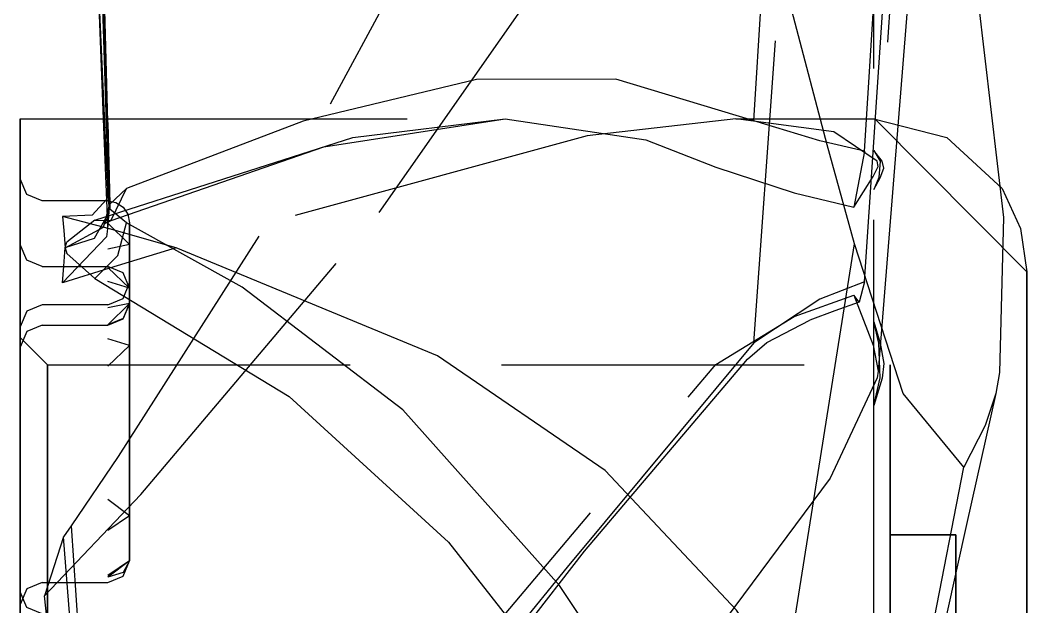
# Model space of a CAD drawing. Header units: metres. Extents: x -6 to 410, y 10 to 287.
# Drawn here: x 30 to 39.98, y 224.87 to 230.68 of the extents above; entities that cross this region are included whole.
import ezdxf

# ---------------------------------------------------------------- set-up
doc = ezdxf.new("R2010")
doc.units = ezdxf.units.M
doc.linetypes.add('CENTER2', pattern=[12.5, 8, -1.5, 1.5, -1.5])
doc.linetypes.add('DASHED', pattern=[4.5, 3, -1.5])
doc.layers.add('HIDDEN', color=9, linetype='DASHED')
doc.layers.add('VISIBLE', color=3, linetype='Continuous')

msp = doc.modelspace()

# ---------------------------------------------------------------- linework, layer by layer
at = {"layer": 'CENTER2', "color": 3, "linetype": 'CENTER2'}
msp.add_line((38.45869200481381, 170.70033882638876), (38.45869200481381, 240.1219774749352), dxfattribs=at)
at = {"layer": 'HIDDEN'}
for p, q in [((30.880883983881084, 228.82184108758344), (30.47683137235899, 243.20144616222217)), ((30.548552929652384, 243.1635988982258), (30.888717871689625, 228.85764084780737)), ((38.367331690625036, 228.085605933657), (39.35072952136263, 242.66016061016228)), ((37.27221747754912, 227.48159561794262), (38.26904064900126, 241.3617183155539)), ((37.272270093326135, 229.68096566102926), (37.662569991392964, 236.01265497022757)), ((38.36733169062287, 229.38059398936718), (38.64967250313873, 233.89881966446546)), ((30.867559886362706, 228.65256523533122), (30.826351604917395, 229.70278716432625)), ((30.836807035925982, 229.70278717308454), (34.80809002491951, 229.70279049975233)), ((37.09257430884072, 229.70274746079872), (38.458692004643936, 229.70278647210515)), ((30.86755815435876, 228.88945070242653), (30.21688953860547, 228.88945070242653)), ((31.084447692943193, 227.87271175783744), (31.084447692943193, 228.45622669570452)), ((31.084447692943193, 228.4562266957047), (31.084447692943193, 227.87271175783746)), ((30.000000000021043, 228.3660389544396), (30.000000000021043, 227.7825240162526)), ((30.000000000021043, 227.78252401658733), (30.000000000021043, 228.36603895452666)), ((30.216889538605468, 228.23935491377458), (30.867558154358758, 228.23935491377458)), ((30.216889538605468, 228.23935491377458), (30.867558154358758, 228.23935491377458)), ((30.000000000021043, 227.58915675753295), (30.000000000021043, 228.15651048199172)), ((30.000000000021043, 228.15651048167112), (30.000000000021043, 227.58915675747372)), ((31.084447692943193, 227.45511165107342), (31.084447692943193, 228.0224653751903)), ((31.084447692943193, 228.02246537519017), (31.084447692943193, 227.45511165107345)), ((30.86755815435876, 227.85922539415049), (30.21688953860547, 227.85922539415049)), ((30.216889538605468, 227.65582221925303), (30.867558154358758, 227.65582221925303)), ((30.216889538605468, 227.65582221925303), (30.867558154358758, 227.65582221925303)), ((30.000000000021043, 227.53389108627385), (30.271111923251773, 227.26277916304352)), ((30.271111923251578, 227.26277916304332), (38.621359158752135, 227.26277916304332)), ((31.084447692943193, 225.76613778734819), (31.084447692943193, 225.32281399210638)), ((31.084447692943193, 225.32281399210595), (31.084447692943193, 225.76613778734776)), ((30.50725397641891, 225.6699206609091), (30.88871787320651, 219.82712389975524)), ((38.621359158752135, 225.5803789325092), (38.621359158752135, 223.302511426645)), ((38.621359158752135, 223.302511426645), (38.621359158752135, 225.5803789325092)), ((38.621359158752135, 225.5803789325092), (39.272027774505425, 225.5803789325098)), ((39.272027774505425, 225.5803789325092), (38.621359158752135, 225.58037893250884)), ((39.272027774505425, 223.302511426645), (39.272027774505425, 225.5803789325092)), ((39.272027774505425, 225.5803789325092), (39.272027774505425, 223.302511426645)), ((30.88088398549149, 219.75438313094253), (30.430270979887876, 225.56076462147453)), ((30.000000000021043, 225.47588293078005), (30.000000000021043, 225.0325591350623)), ((30.000000000021043, 225.0325591355886), (30.000000000021043, 225.47588293062108)), ((30.216889538605468, 225.1059244535215), (30.867558154358758, 225.1059244535215)), ((30.216889538605468, 225.1059244535215), (30.867558154358758, 225.1059244535215)), ((30.000000000021043, 224.50426995932466), (30.000000000021043, 224.90344049799555)), ((30.000000000021043, 224.90344049754677), (30.000000000021043, 224.50426995956315)), ((30.867559536237923, 219.3782755766561), (30.24077203268493, 224.97406077592402))]:
    msp.add_line(p, q, dxfattribs=at)
for points in [[(38.26904064900124, 241.3617183155468), (38.07440091485585, 240.90799779203638), (36.82220317805141, 237.58228620325397), (34.49981447180169, 232.48802103651678), (32.36619721428802, 228.53890404200735), (30.972684333616407, 226.3561181187443)], [(31.19513246801222, 225.97898177454354), (33.55833107786231, 228.77283472637043), (35.30816264356302, 231.2723202553915), (37.78167568867188, 235.46260412864697), (38.985102877561374, 238.1016436340431), (39.720701430263254, 240.90373426848203)], [(38.81191269742435, 233.45365521168844), (38.50464702983182, 229.22932251160205)], [(38.88414963160343, 231.96606226739772), (38.69995975481236, 229.67408977766559), (38.503368584718004, 227.2014028816)], [(37.272270093326135, 229.68096566102926), (35.90396971752805, 230.09632131590593), (34.52183956439004, 230.09220855012524), (32.80579089008198, 229.6800935894344), (31.05278244077119, 229.0116885159553)], [(30.000000000021043, 203.89293138057099), (30.000000000021043, 204.21648485728582), (30.000000000021043, 205.1709209650662), (30.000000000021043, 206.70838029208988), (30.000000000021043, 208.7517682078289), (30.000000000021043, 211.19862070974315), (30.000000000021043, 213.92624239622046), (30.000000000021043, 216.79785892634456), (30.000000000021043, 219.66947545646866), (30.000000000021043, 222.397097142946), (30.000000000021043, 224.84394964486026), (30.000000000021043, 226.88733756059924), (30.000000000021043, 228.42479688762293), (30.000000000021043, 229.3792329954033), (30.000000000021043, 229.70278647211816)], [(30.739455551998752, 228.69798015736194), (33.29685242342463, 229.51564481413777), (34.806256962612935, 229.70279050491112)], [(30.902328319117814, 228.69620358529733), (33.01098299128064, 229.4246785010635), (34.80625698557889, 229.70279856675907)], [(37.09257430884072, 229.70274746079872), (35.618562882455954, 229.53390209039296), (31.546343936890292, 228.42478939643854)], [(34.806256962612935, 229.70279050491112), (34.8080900249195, 229.70279049975147)], [(34.8080900249195, 229.70279049975147), (36.20154806968053, 229.49378267615853), (36.89321975120746, 229.22433526619005)], [(38.49340591076425, 229.28337582373473), (38.06265378726017, 229.57240824247293), (37.09257430884072, 229.70274746079872)], [(37.925263559453526, 229.48291526620423), (37.272270093326135, 229.68096566102926)], [(38.45869200481381, 229.70278647211816), (39.18318487842955, 229.5187720545037), (39.73205558962454, 229.01133518926596)], [(38.45869200481319, 229.70278647209636), (38.47061573548053, 229.70273964856443), (39.97691877393079, 228.18461408602184)], [(38.36733169062287, 229.38059398936718), (37.925263559453526, 229.48291526620423)], [(38.36733169062287, 229.38059398936718), (38.26144198279779, 228.82528016576453)], [(38.458692004555175, 229.38802116205193), (38.522627704764425, 229.2824658001649)], [(38.54206599159849, 229.2810545511938), (38.458692004555175, 229.38802116205193)], [(38.504722200922586, 229.22938468321587), (38.49340591076425, 229.28337582373473)], [(38.522627704764425, 229.2824658001649), (38.50932239745712, 229.11938554086504)], [(38.56077545711253, 229.21277551105715), (38.54206599159849, 229.2810545511938)], [(36.89321975120746, 229.22433526619005), (37.67141567493283, 228.96754524487767)], [(38.45265884578978, 229.1301094972011), (38.504722200922586, 229.22938468321587)], [(38.524602128411445, 229.1170045547301), (38.56077545711253, 229.21277551105715)], [(30.000000000021043, 228.88210314389548), (30.000000000021043, 228.91291176637276), (30.000000000021043, 228.94146137664796), (30.000000000021043, 228.96774665126776), (30.000000000021043, 228.99176268899427), (30.000000000021043, 229.01350501171893), (30.000000000021043, 229.0329695652974), (30.000000000021043, 229.05015272030568), (30.000000000021043, 229.0650512727167), (30.000000000021043, 229.0776624444979), (30.000000000021043, 229.08798388412907), (30.000000000021043, 229.096013667041), (30.000000000021043, 229.10175029597426), (30.000000000021043, 229.10519270125826), (30.000000000021043, 229.10634024101097)], [(30.000000000021043, 229.10634024101097), (30.000000000021043, 229.10519270125835), (30.000000000021043, 229.10175029597443), (30.000000000021043, 229.09601366704126), (30.000000000021043, 229.08798388412941), (30.000000000021043, 229.0776624444983), (30.000000000021043, 229.0650512727172), (30.000000000021043, 229.05015272030624), (30.000000000021043, 229.03296956529806), (30.000000000021043, 229.01350501171967), (30.000000000021043, 228.9917626889951), (30.000000000021043, 228.96774665126867), (30.000000000021043, 228.94146137664893), (30.000000000021043, 228.91291176637384), (30.000000000021043, 228.88210314389664)], [(30.216889538605518, 228.88945070242653), (30.064734711367194, 228.95177640146414), (30.000000000021043, 229.10634024101205)], [(38.26144198279779, 228.82528016576453), (38.45265884578978, 229.1301094972011)], [(38.50932239745712, 229.11938554086504), (38.45869200442992, 229.00045546396893)], [(38.45869200442992, 229.00045546396893), (38.524602128411445, 229.1170045547301)], [(38.524602128411445, 229.1170045547301), (38.50932239745712, 229.11938554086504)], [(31.05278244077119, 229.0116885159553), (30.888717871689202, 228.85764084780857)], [(30.902711386716405, 228.69635961521837), (31.05278244077119, 229.0116885159553)], [(30.000000000021043, 228.8821031439004), (30.000000000021043, 228.87002745661738), (30.000000000021043, 228.8526263883), (30.000000000021043, 228.83012388082548), (30.000000000021043, 228.80280952869884), (30.000000000021043, 228.77103485213593), (30.000000000021043, 228.73520877319754), (30.000000000021043, 228.6957923531947), (30.000000000021043, 228.65329285909104), (30.000000000021043, 228.6082572352647), (30.000000000021043, 228.5612650646446), (30.000000000021043, 228.51292110980688), (30.000000000021043, 228.46384753002374), (30.000000000021043, 228.41467587442636), (30.000000000021043, 228.36603895432611)], [(30.000000000021043, 228.36603895432904), (30.000000000021043, 228.41467587442907), (30.000000000021043, 228.4638475300262), (30.000000000021043, 228.51292110980907), (30.000000000021043, 228.56126506464645), (30.000000000021043, 228.60825723526622), (30.000000000021043, 228.65329285909226), (30.000000000021043, 228.69579235319563), (30.000000000021043, 228.73520877319817), (30.000000000021043, 228.77103485213632), (30.000000000021043, 228.80280952869904), (30.000000000021043, 228.8301238808255), (30.000000000021043, 228.8526263882999), (30.000000000021043, 228.8700274566172), (30.000000000021043, 228.88210314390022)], [(30.86755815435867, 228.88945070242653), (30.948981864379974, 228.8735866632041), (31.019712981597905, 228.82712500338803), (31.067279905655127, 228.7571324001253), (31.08444769294319, 228.67256116384218)], [(37.67141567493283, 228.96754524487767), (38.26144198279779, 228.82528016576453)], [(30.44781201629198, 228.42695521795739), (30.735845175605803, 228.51997188931867), (30.879071941327435, 228.7711694372769)], [(30.879073425328592, 228.77118145608705), (30.8732928374288, 228.73884932186422), (30.86403421152776, 228.71029086650083)], [(30.867125831082966, 228.61308540982145), (30.8688608086428, 228.64506293319812), (30.8697823633663, 228.66340121738207), (30.870754617232176, 228.68137827486748), (30.871885792085173, 228.69827193295706), (30.872827987725902, 228.70963915940206), (30.874788597144008, 228.7304432707371), (30.8790716541354, 228.77117070711128)], [(30.880883983881084, 228.82184108758344), (30.867559886362706, 228.65256523533122)], [(30.879072795622033, 228.77117733412422), (30.880883983881084, 228.82184108758344)], [(30.888717871689202, 228.85764084780857), (30.880883983881084, 228.82184108758344)], [(30.884466611211206, 228.61366108996225), (30.420702611073658, 228.73321462062486)], [(30.739455551998752, 228.69798015736194), (30.461510877726663, 228.47931329494588)], [(30.739455551998752, 228.69798015736194), (30.902330278021285, 228.69620419455555)], [(30.8640295416796, 228.7102792407113), (30.84217967758944, 228.6702551964984), (30.83231571211513, 228.65873754517082)], [(30.83231571211513, 228.65873754517082), (30.838542742824284, 228.66343258922677), (30.902737824901912, 228.6962094904817)], [(30.902330278021285, 228.69620419455555), (30.902711386716405, 228.69635961521837)], [(31.084447692943193, 228.45622669569985), (31.084447692943193, 228.48594955174622), (31.084447692943193, 228.5134930083553), (31.084447692943193, 228.53885192968457), (31.084447692943193, 228.5620215872269), (31.084447692943193, 228.5829976606925), (31.084447692943193, 228.6017762388145), (31.084447692943193, 228.61835382007797), (31.084447692943193, 228.63272731337318), (31.084447692943193, 228.64489403857178), (31.084447692943193, 228.65485172702654), (31.084447692943193, 228.66259852199445), (31.084447692943193, 228.6681329789829), (31.084447692943193, 228.67145406601904), (31.084447692943193, 228.67256116384212)], [(31.084447692943193, 228.67256116384212), (31.084447692943193, 228.6714540660191), (31.084447692943193, 228.66813297898307), (31.084447692943193, 228.66259852199468), (31.084447692943193, 228.65485172702685), (31.084447692943193, 228.64489403857218), (31.084447692943193, 228.63272731337366), (31.084447692943193, 228.61835382007854), (31.084447692943193, 228.60177623881512), (31.084447692943193, 228.58299766069325), (31.084447692943193, 228.5620215872277), (31.084447692943193, 228.53885192968545), (31.084447692943193, 228.51349300835628), (31.084447692943193, 228.48594955174724), (31.084447692943193, 228.45622669570096)], [(30.867125738877952, 228.6130854319568), (30.85472646755807, 228.5321014986405)], [(30.867559886362706, 228.65256523533122), (30.867125738877952, 228.6130854319568)], [(31.08444769294319, 228.4562266957047), (30.86755815435876, 228.66916491980248)], [(31.08444769294319, 228.4562266957047), (30.86755815435876, 228.66916491980254)], [(31.54634427799247, 228.42479117441763), (30.884466611211206, 228.61366108996225)], [(30.85472646755807, 228.5321014986405), (30.420702611073658, 228.07633998920028)], [(30.44781201629198, 228.42695521795739), (30.461510877726663, 228.47931329494588)], [(30.000000000021043, 228.15651048183966), (30.000000000021043, 228.1929514107253), (30.000000000021043, 228.22801968629696), (30.000000000021043, 228.26143295941955), (30.000000000021043, 228.29292220606462), (30.000000000021043, 228.32223389333353), (30.000000000021043, 228.34913202075538), (30.000000000021043, 228.37340002042401), (30.000000000021043, 228.39484250067545), (30.000000000021043, 228.41328681926672), (30.000000000021043, 228.42858447338955), (30.000000000021043, 228.44061229532784), (30.000000000021043, 228.4492734441316), (30.000000000021043, 228.4544981853233), (30.000000000021043, 228.45624445235902)], [(30.000000000021043, 228.45624445235902), (30.000000000021043, 228.45612217394418), (30.000000000021043, 228.45575540763804), (30.000000000021043, 228.45514436021685), (30.000000000021043, 228.4542893761781), (30.000000000021043, 228.45319093754642), (30.000000000021043, 228.4518496636017), (30.000000000021043, 228.45026631053005), (30.000000000021043, 228.44844177099742), (30.000000000021043, 228.4463770736463), (30.000000000021043, 228.44407338251585), (30.000000000021043, 228.4415319963857), (30.000000000021043, 228.43875434804352), (30.000000000021043, 228.4357420034774), (30.000000000021043, 228.43249666099297)], [(30.000000000021043, 228.43249666099268), (30.000000000021043, 228.43574200347715), (30.000000000021043, 228.4387543480433), (30.000000000021043, 228.4415319963855), (30.000000000021043, 228.44407338251568), (30.000000000021043, 228.44637707364612), (30.000000000021043, 228.44844177099728), (30.000000000021043, 228.45026631052994), (30.000000000021043, 228.4518496636016), (30.000000000021043, 228.45319093754634), (30.000000000021043, 228.45428937617802), (30.000000000021043, 228.4551443602168), (30.000000000021043, 228.455755407638), (30.000000000021043, 228.45612217394415), (30.000000000021043, 228.45624445235902)], [(30.000000000021043, 228.45624445235902), (30.000000000021043, 228.45449818532336), (30.000000000021043, 228.44927344413168), (30.000000000021043, 228.44061229532798), (30.000000000021043, 228.4285844733897), (30.000000000021043, 228.4132868192669), (30.000000000021043, 228.39484250067565), (30.000000000021043, 228.3734000204242), (30.000000000021043, 228.34913202075558), (30.000000000021043, 228.3222338933337), (30.000000000021043, 228.29292220606476), (30.000000000021043, 228.26143295941966), (30.000000000021043, 228.22801968629705), (30.000000000021043, 228.19295141072533), (30.000000000021043, 228.15651048183966)], [(30.216889538605425, 228.23935491377458), (30.064734711367446, 228.30168061281194), (30.000000000021043, 228.4562444523591)], [(30.216889538605425, 228.23935491377458), (30.064734711367446, 228.30168061281194), (30.000000000021043, 228.4562444523591)], [(30.000000000021043, 228.43249666099115), (30.000000000021043, 228.31847333086796), (30.000000000021043, 228.19585771619674), (30.000000000021043, 228.06474126594145), (30.000000000021043, 227.92522176914443), (30.000000000021043, 227.7774032819935), (30.000000000021043, 227.62139605021497), (30.000000000021043, 227.45731642685047), (30.000000000021043, 227.28528678547863), (30.000000000021043, 227.10543542894663), (30.000000000021043, 226.91789649367956), (30.000000000021043, 226.7228098496392), (30.000000000021043, 226.5203209960062), (30.000000000021043, 226.31058095266434), (30.000000000021043, 226.09374614756706)], [(30.000000000021043, 226.09374614756697), (30.000000000021043, 226.3105809526645), (30.000000000021043, 226.5203209960066), (30.000000000021043, 226.72280984963982), (30.000000000021043, 226.9178964936804), (30.000000000021043, 227.10543542894763), (30.000000000021043, 227.2852867854798), (30.000000000021043, 227.45731642685178), (30.000000000021043, 227.6213960502164), (30.000000000021043, 227.777403281995), (30.000000000021043, 227.92522176914602), (30.000000000021043, 228.06474126594313), (30.000000000021043, 228.19585771619845), (30.000000000021043, 228.3184733308697), (30.000000000021043, 228.43249666099288)], [(30.433401082796102, 228.24341418776478), (30.44781201629198, 228.42695521795739)], [(31.08444769294319, 228.4562266957047), (30.86755815435876, 228.41113282501686)], [(31.08444769294319, 228.4562266957047), (30.86755815435876, 228.41113282501686)], [(31.546343936890292, 228.42478939643854), (30.884466611216627, 228.2216825266265)], [(38.49340766014322, 222.03118176737303), (38.07079828064836, 223.3158065422315), (37.100379067859706, 224.8337945764342), (35.79891665413849, 226.2158064257968), (34.13708767893008, 227.35322321168775), (31.54634427799247, 228.42479117441763)], [(30.420702611073658, 228.07633998920028), (30.433401082796102, 228.24341418776478)], [(30.884466611216627, 228.2216825266265), (30.420702611073658, 228.07633998920028)], [(31.08444769294319, 228.02246537519014), (31.02092221786024, 228.1758294386916), (30.86755815435876, 228.23935491377458)], [(31.08444769294319, 228.02246537519014), (31.02092221786024, 228.1758294386916), (30.86755815435876, 228.23935491377458)], [(31.08444769294319, 228.02246537519017), (30.86755815435876, 228.22748101809142)], [(31.08444769294319, 228.02246537519017), (30.86755815435876, 228.22748101809142)], [(31.08444769294319, 228.02246537519017), (30.86755815435876, 228.0894879285149)], [(31.08444769294319, 228.02246537519017), (30.86755815435876, 228.0894879285149)], [(30.867558154358804, 227.8592253941505), (31.01971298159703, 227.9215510931881), (31.08444769294319, 228.07611493273498)], [(31.084447692943193, 227.87271175783843), (31.084447692943193, 227.90065868681086), (31.084447692943193, 227.92655622261643), (31.084447692943193, 227.95039958499842), (31.084447692943193, 227.9721843728666), (31.084447692943193, 227.99190656510945), (31.084447692943193, 228.0095625213366), (31.084447692943193, 228.02514898255052), (31.084447692943193, 228.0386630717484), (31.084447692943193, 228.0501022944529), (31.084447692943193, 228.05946453917272), (31.084447692943193, 228.0667480777924), (31.084447692943193, 228.0719515658912), (31.084447692943193, 228.07507404299122), (31.084447692943193, 228.07611493273492)], [(31.084447692943193, 228.07611493273492), (31.084447692943193, 228.07507404299128), (31.084447692943193, 228.07195156589123), (31.084447692943193, 228.06674807779245), (31.084447692943193, 228.0594645391728), (31.084447692943193, 228.05010229445296), (31.084447692943193, 228.03866307174846), (31.084447692943193, 228.02514898255055), (31.084447692943193, 228.00956252133656), (31.084447692943193, 227.9919065651094), (31.084447692943193, 227.97218437286648), (31.084447692943193, 227.95039958499828), (31.084447692943193, 227.9265562226162), (31.084447692943193, 227.90065868681057), (31.084447692943193, 227.87271175783806)], [(38.367331690625036, 228.085605933657), (37.92526354932045, 227.91450285415328)], [(38.367331690625036, 228.085605933657), (38.31419290280556, 227.88674281483767)], [(31.084447692943193, 228.02246537518863), (31.084447692943193, 227.91246048841776), (31.084447692943193, 227.79416612888915), (31.084447692943193, 227.66767052269572), (31.084447692943193, 227.5330680125699), (31.084447692943193, 227.39045898752119), (31.084447692943193, 227.2399498079639), (31.084447692943193, 227.081652726392), (31.084447692943193, 226.9156858036588), (31.084447692943193, 226.74217282092525), (31.084447692943193, 226.56124318734157), (31.084447692943193, 226.37303184353166), (31.084447692943193, 226.17767916095178), (31.084447692943193, 225.97533083719904), (31.084447692943193, 225.76613778734745)], [(31.084447692943193, 225.7661377873477), (31.084447692943193, 225.9753308371995), (31.084447692943193, 226.1776791609524), (31.084447692943193, 226.37303184353246), (31.084447692943193, 226.56124318734254), (31.084447692943193, 226.74217282092633), (31.084447692943193, 226.91568580366004), (31.084447692943193, 227.08165272639334), (31.084447692943193, 227.23994980796536), (31.084447692943193, 227.3904589875227), (31.084447692943193, 227.53306801257148), (31.084447692943193, 227.66767052269734), (31.084447692943193, 227.79416612889077), (31.084447692943193, 227.9124604884194), (31.084447692943193, 228.02246537519025)], [(37.92526354932045, 227.91450285415328), (37.27221747754912, 227.48159561794262)], [(37.671398429890544, 227.74249961136076), (38.26143630649384, 227.95380683781582)], [(38.31418581641188, 227.88676458318503), (38.073067082387105, 227.7983520982752), (37.826530971635215, 227.70527533149541)], [(38.26143630649384, 227.95380683781582), (38.45265942541026, 227.45918937433845)], [(38.31419290280556, 227.88674281483767), (38.26143630649384, 227.95380683781582)], [(30.21688953860547, 227.85922539415049), (30.064734711367173, 227.79689969511287), (30.000000000021043, 227.64233585556605)], [(30.000000000021043, 227.4389326806686), (30.000000000021043, 227.44098188015542), (30.000000000021043, 227.4471101175229), (30.000000000021043, 227.4572594924179), (30.000000000021043, 227.47133411227708), (30.000000000021043, 227.48920099833168), (30.000000000021043, 227.51069134200765), (30.000000000021043, 227.5356020998501), (30.000000000021043, 227.56369791190346), (30.000000000021043, 227.59471332542142), (30.000000000021043, 227.62835530289806), (30.000000000021043, 227.6643059907225), (30.000000000021043, 227.7022257222999), (30.000000000021043, 227.7417562272637), (30.000000000021043, 227.7825240164589)], [(30.000000000021043, 227.78252401646182), (30.000000000021043, 227.7417562272663), (30.000000000021043, 227.70222572230225), (30.000000000021043, 227.66430599072453), (30.000000000021043, 227.6283553028998), (30.000000000021043, 227.59471332542287), (30.000000000021043, 227.56369791190463), (30.000000000021043, 227.53560209985102), (30.000000000021043, 227.5106913420083), (30.000000000021043, 227.48920099833214), (30.000000000021043, 227.4713341122774), (30.000000000021043, 227.45725949241807), (30.000000000021043, 227.44711011752295), (30.000000000021043, 227.44098188015542), (30.000000000021043, 227.4389326806686)], [(31.08444769294319, 227.8727117578366), (31.020922217859937, 227.7221136128796), (30.86755815435876, 227.65973381877026)], [(31.08444769294319, 227.87271175783744), (30.86755815435876, 227.82761788714964)], [(31.08444769294319, 227.87271175783744), (30.86755815435876, 227.65973381877026)], [(31.08444769294319, 227.87271175783744), (30.86755815435876, 227.82761788714964)], [(30.86755815435876, 227.65582221925303), (31.020922217859933, 227.71934769433568), (31.08444769294319, 227.87271175783658)], [(30.86755815435876, 227.65582221925303), (31.02092221786024, 227.71934769433597), (31.08444769294319, 227.87271175783746)], [(36.89318035633352, 227.26748614931472), (37.671398429890544, 227.74249961136076)], [(37.20793895154299, 227.32094027254448), (37.39974495378159, 227.48401381166522), (37.82641463158335, 227.7052299840028)], [(38.50932245236162, 227.47954520340144), (38.458692004255326, 227.68916952358796)], [(38.458692004255326, 227.68916952358796), (38.52461753463224, 227.48026893223428)], [(30.216889538605425, 227.65582221925303), (30.064734711366672, 227.5934965202149), (30.000000000021043, 227.43893268066785)], [(30.216889538605425, 227.65582221925303), (30.06473471136691, 227.59349652021513), (30.000000000021043, 227.4389326806685)], [(30.000000000021043, 227.44675587970403), (30.000000000021043, 227.47362792679291), (30.000000000021043, 227.49852940352906), (30.000000000021043, 227.52145571351173), (30.000000000021043, 227.54240262492343), (30.000000000021043, 227.5613662713108), (30.000000000021043, 227.57834315229843), (30.000000000021043, 227.59333013423492), (30.000000000021043, 227.60632445077133), (30.000000000021043, 227.61732370337182), (30.000000000021043, 227.62632586175627), (30.000000000021043, 227.63332926427518), (30.000000000021043, 227.6383326182163), (30.000000000021043, 227.64133500004328), (30.000000000021043, 227.64233585556607)], [(30.000000000021043, 227.64233585556607), (30.000000000021043, 227.6413350000433), (30.000000000021043, 227.63833261821637), (30.000000000021043, 227.63332926427523), (30.000000000021043, 227.62632586175633), (30.000000000021043, 227.61732370337188), (30.000000000021043, 227.60632445077138), (30.000000000021043, 227.59333013423495), (30.000000000021043, 227.57834315229843), (30.000000000021043, 227.56136627131076), (30.000000000021043, 227.54240262492337), (30.000000000021043, 227.5214557135116), (30.000000000021043, 227.49852940352886), (30.000000000021043, 227.4736279267927), (30.000000000021043, 227.44675587970372)], [(30.000000000021043, 227.04521731550687), (30.000000000021043, 227.06343199102366), (30.000000000021043, 227.08645251402493), (30.000000000021043, 227.11399642633413), (30.000000000021043, 227.14572576850333), (30.000000000021043, 227.18125122652214), (30.000000000021043, 227.220136908639), (30.000000000021043, 227.26190569368418), (30.000000000021043, 227.3060450852709), (30.000000000021043, 227.35201350004508), (30.000000000021043, 227.39924691282732), (30.000000000021043, 227.44716577711282), (30.000000000021043, 227.49518213601516), (30.000000000021043, 227.54270683640445), (30.000000000021043, 227.58915675772295)], [(30.000000000021043, 227.58915675772295), (30.000000000021043, 227.54270683640453), (30.000000000021043, 227.49518213601533), (30.000000000021043, 227.44716577711307), (30.000000000021043, 227.39924691282764), (30.000000000021043, 227.35201350004544), (30.000000000021043, 227.30604508527136), (30.000000000021043, 227.2619056936847), (30.000000000021043, 227.22013690863955), (30.000000000021043, 227.1812512265227), (30.000000000021043, 227.1457257685039), (30.000000000021043, 227.11399642633467), (30.000000000021043, 227.08645251402544), (30.000000000021043, 227.06343199102412), (30.000000000021043, 227.04521731550727)], [(30.000000000021043, 227.53389108627385), (30.000000000021043, 227.26471634514135), (30.000000000021043, 226.47068966724004), (30.000000000021043, 225.19162686576652), (30.000000000021043, 223.49166549048786), (30.000000000021043, 221.45604870318104), (30.000000000021043, 219.18685082955705), (30.000000000021043, 216.79785892634456), (30.000000000021043, 214.40886702313207), (30.000000000021043, 212.1396691495081), (30.000000000021043, 210.10405236220126), (30.000000000021043, 208.4040909869226), (30.000000000021043, 207.1250281854491), (30.000000000021043, 206.3310015075478), (30.000000000021043, 206.06182676641527)], [(30.000000000021043, 206.06182676641527), (30.000000000021043, 206.3310015075478), (30.000000000021043, 207.1250281854491), (30.000000000021043, 208.4040909869226), (30.000000000021043, 210.10405236220126), (30.000000000021043, 212.13966914950808), (30.000000000021043, 214.40886702313207), (30.000000000021043, 216.79785892634456), (30.000000000021043, 219.18685082955705), (30.000000000021043, 221.45604870318104), (30.000000000021043, 223.49166549048786), (30.000000000021043, 225.19162686576652), (30.000000000021043, 226.47068966724004), (30.000000000021043, 227.26471634514135), (30.000000000021043, 227.53389108627385)], [(31.08444769294319, 227.45511165107342), (30.86755815435876, 227.52213420439818)], [(31.08444769294319, 227.45511165107342), (30.86755815435876, 227.52213420439818)], [(37.27221747754912, 227.48159561794262), (35.422166885205364, 225.25743486861137), (32.56192449685844, 221.76010864340185), (31.822020177078173, 220.95489751607175), (31.05278296612103, 220.15420603349386)], [(38.52461753463224, 227.48026893223428), (38.50932245236162, 227.47954520340144)], [(38.52262780872446, 227.13595033241484), (38.50932245236162, 227.47954520340144)], [(38.52461753463224, 227.48026893223428), (38.56057725664564, 227.27897047134513)], [(30.000000000021043, 227.44675587970306), (30.000000000021043, 227.44568099781952), (30.000000000021043, 227.44468493875007), (30.000000000021043, 227.44376788635077), (30.000000000021043, 227.4429300098943), (30.000000000021043, 227.44217146403878), (30.000000000021043, 227.4414923887993), (30.000000000021043, 227.44089290952184), (30.000000000021043, 227.4403731368604), (30.000000000021043, 227.43993316675636), (30.000000000021043, 227.43957308042098), (30.000000000021043, 227.43929294432021), (30.000000000021043, 227.43909281016258), (30.000000000021043, 227.4389727148895), (30.000000000021043, 227.4389326806686)], [(30.000000000021043, 227.4389326806686), (30.000000000021043, 227.4389727148895), (30.000000000021043, 227.43909281016258), (30.000000000021043, 227.43929294432021), (30.000000000021043, 227.43957308042098), (30.000000000021043, 227.43993316675636), (30.000000000021043, 227.4403731368604), (30.000000000021043, 227.44089290952184), (30.000000000021043, 227.4414923887993), (30.000000000021043, 227.44217146403884), (30.000000000021043, 227.44293000989433), (30.000000000021043, 227.4437678863508), (30.000000000021043, 227.4446849387501), (30.000000000021043, 227.44568099781955), (30.000000000021043, 227.44675587970312)], [(31.08444769294319, 227.45511165107342), (30.86755815435876, 227.25016448329018)], [(31.08444769294319, 227.45511165107263), (30.86755815435876, 227.25016448329018)], [(31.084447692943193, 225.3228139921049), (31.084447692943193, 225.52028548307834), (31.084447692943193, 225.71131720863013), (31.084447692943193, 225.89576813008344), (31.084447692943193, 226.0735020673674), (31.084447692943193, 226.24438779955906), (31.084447692943193, 226.40829916176358), (31.084447692943193, 226.56511513826183), (31.084447692943193, 226.71471995185615), (31.084447692943193, 226.8570031493488), (31.084447692943193, 226.99185968308944), (31.084447692943193, 227.1191899885317), (31.084447692943193, 227.23890005774186), (31.084447692943193, 227.35090150880467), (31.084447692943193, 227.45511165107587)], [(31.084447692943193, 227.45511165107484), (31.084447692943193, 227.35090150880376), (31.084447692943193, 227.23890005774106), (31.084447692943193, 227.1191899885311), (31.084447692943193, 226.99185968308902), (31.084447692943193, 226.85700314934863), (31.084447692943193, 226.7147199518562), (31.084447692943193, 226.56511513826217), (31.084447692943193, 226.40829916176426), (31.084447692943193, 226.24438779956006), (31.084447692943193, 226.07350206736876), (31.084447692943193, 225.89576813008517), (31.084447692943193, 225.7113172086323), (31.084447692943193, 225.52028548308093), (31.084447692943193, 225.3228139921079)], [(38.45265942541026, 227.45918937433845), (38.503438574819, 227.20150645564922)], [(31.04773870114831, 220.12751074489222), (33.73439410512143, 223.07121696624296), (34.518393911254975, 224.03813237045108), (35.59363064333398, 225.41736297551475), (37.20788769496754, 227.3210508441782)], [(38.56057725664564, 227.27897047134513), (38.54209069293982, 227.13220006551035)], [(30.271111923251578, 227.26277916304332), (30.271111923251578, 227.0004017638586), (30.271111923251578, 226.22642626469215), (30.271111923251578, 224.97966302891243), (30.271111923251578, 223.3226299711913), (30.271111923251578, 221.33841764821042), (30.271111923251578, 219.1265227511931), (30.271111923251578, 216.79785892634456), (30.271111923251578, 214.469195101496), (30.271111923251578, 212.25730020447872), (30.271111923251578, 210.27308788149782), (30.271111923251578, 208.6160548237767), (30.271111923251578, 207.36929158799697), (30.271111923251578, 206.59531608883054), (30.271111923251578, 206.3329386896458)], [(30.271111923251578, 206.3329386896458), (30.271111923251578, 206.59531608883054), (30.271111923251578, 207.36929158799697), (30.271111923251578, 208.6160548237767), (30.271111923251578, 210.27308788149782), (30.271111923251578, 212.25730020447872), (30.271111923251578, 214.469195101496), (30.271111923251578, 216.79785892634456), (30.271111923251578, 219.1265227511931), (30.271111923251578, 221.33841764821042), (30.271111923251578, 223.3226299711913), (30.271111923251578, 224.97966302891243), (30.271111923251578, 226.22642626469215), (30.271111923251578, 227.0004017638586), (30.271111923251578, 227.26277916304332)], [(30.739338426382925, 220.31433848840732), (33.71559771807925, 223.50492628903595), (36.89318035633352, 227.26748614931472)], [(38.503438574819, 227.20150645564922), (38.493407661756876, 227.13372362507369)], [(38.621359158752135, 206.3329386896458), (38.621359158752135, 206.59531608883054), (38.621359158752135, 207.36929158799697), (38.621359158752135, 208.6160548237767), (38.621359158752135, 210.27308788149782), (38.621359158752135, 212.25730020447872), (38.621359158752135, 214.469195101496), (38.621359158752135, 216.79785892634456), (38.621359158752135, 219.1265227511931), (38.621359158752135, 221.33841764821042), (38.621359158752135, 223.3226299711913), (38.621359158752135, 224.97966302891243), (38.621359158752135, 226.22642626469215), (38.621359158752135, 227.0004017638586), (38.621359158752135, 227.26277916304332)], [(38.621359158752135, 227.26277916304332), (38.621359158752135, 227.0004017638586), (38.621359158752135, 226.22642626469215), (38.621359158752135, 224.97966302891243), (38.621359158752135, 223.3226299711913), (38.621359158752135, 221.33841764821042), (38.621359158752135, 219.1265227511931), (38.621359158752135, 216.79785892634456), (38.621359158752135, 214.469195101496), (38.621359158752135, 212.25730020447872), (38.621359158752135, 210.27308788149782), (38.621359158752135, 208.6160548237767), (38.621359158752135, 207.36929158799697), (38.621359158752135, 206.59531608883054), (38.621359158752135, 206.3329386896458)], [(38.493407661756876, 227.13372362507369), (38.02830893962307, 226.13931084580878), (36.60894583351543, 224.23132785341375), (34.5126242272423, 222.02577355707183), (31.54634427443006, 219.66947240883215)], [(38.45869200478345, 226.86251180143722), (38.52262780872446, 227.13595033241484)], [(38.54209069293982, 227.13220006551035), (38.45869200478345, 226.86251180143722)], [(30.000000000021043, 224.99493110496027), (30.000000000021043, 225.18480753858864), (30.000000000021043, 225.3684918900808), (30.000000000021043, 225.54584854532442), (30.000000000021043, 225.71674656194364), (30.000000000021043, 225.88105976597416), (30.000000000021043, 226.038666845017), (30.000000000021043, 226.18945143780377), (30.000000000021043, 226.33330222010605), (30.000000000021043, 226.47011298692593), (30.000000000021043, 226.59978273090732), (30.000000000021043, 226.72221571690952), (30.000000000021043, 226.83732155268854), (30.000000000021043, 226.94501525563356), (30.000000000021043, 227.04521731550972)], [(30.000000000021043, 227.0452173155083), (30.000000000021043, 226.94501525563223), (30.000000000021043, 226.83732155268734), (30.000000000021043, 226.72221571690852), (30.000000000021043, 226.5997827309065), (30.000000000021043, 226.47011298692533), (30.000000000021043, 226.3333022201057), (30.000000000021043, 226.1894514378037), (30.000000000021043, 226.03866684501725), (30.000000000021043, 225.88105976597473), (30.000000000021043, 225.7167465619446), (30.000000000021043, 225.54584854532575), (30.000000000021043, 225.3684918900826), (30.000000000021043, 225.18480753859086), (30.000000000021043, 224.99493110496297)], [(30.972684333616407, 226.3561181187443), (30.50725397641891, 225.6699206609091)], [(30.000000000021043, 226.09374614756746), (30.000000000021043, 226.05943590888364), (30.000000000021043, 226.02135108977035), (30.000000000021043, 225.97998182024324), (30.000000000021043, 225.93586049933134), (30.000000000021043, 225.8895549434038), (30.000000000021043, 225.84166107869518), (30.000000000021043, 225.79279527207302), (30.000000000021043, 225.74358639874586), (30.000000000021043, 225.69466774899607), (30.000000000021043, 225.6466688780933), (30.000000000021043, 225.6002075042752), (30.000000000021043, 225.55588155906423), (30.000000000021043, 225.5142614922281), (30.000000000021043, 225.475882930415)], [(30.000000000021043, 225.47588293041628), (30.000000000021043, 225.51426149222942), (30.000000000021043, 225.55588155906557), (30.000000000021043, 225.60020750427654), (30.000000000021043, 225.6466688780946), (30.000000000021043, 225.69466774899732), (30.000000000021043, 225.74358639874703), (30.000000000021043, 225.7927952720741), (30.000000000021043, 225.84166107869618), (30.000000000021043, 225.88955494340468), (30.000000000021043, 225.9358604993321), (30.000000000021043, 225.97998182024386), (30.000000000021043, 226.0213510897709), (30.000000000021043, 226.05943590888404), (30.000000000021043, 226.0937461475678)], [(30.240772032688117, 224.97406077593018), (31.19513246801222, 225.97898177454354)], [(31.08444769294319, 225.76613778734819), (30.86755815435876, 225.92994196745784)], [(31.08444769294319, 225.76613778734819), (30.86755815435876, 225.92994196745784)], [(31.08444769294319, 225.76613778734819), (30.86755815435876, 225.62101035888224)], [(31.08444769294319, 225.76613778734819), (30.86755815435876, 225.62101035888224)], [(30.50725397641891, 225.6699206609091), (30.43027097988846, 225.56076462147763)], [(38.621359158752135, 225.58037893251077), (38.621359158752135, 225.5694232073314), (38.621359158752135, 225.547873740092), (38.621359158752135, 225.51575655687986), (38.621359158752135, 225.47311044680308), (38.621359158752135, 225.4199869151434), (38.621359158752135, 225.3564501211515), (38.621359158752135, 225.28257680055953), (38.621359158752135, 225.19845617290446), (38.621359158752135, 225.10418983377426), (38.621359158752135, 224.99989163210745), (38.621359158752135, 224.88568753269317), (38.621359158752135, 224.76171546403916), (38.621359158752135, 224.62812515179024), (38.621359158752135, 224.4850779378991)], [(38.621359158752135, 224.48507793789824), (38.621359158752135, 224.62812515178948), (38.621359158752135, 224.7617154640385), (38.621359158752135, 224.8856875326926), (38.621359158752135, 224.99989163210697), (38.621359158752135, 225.10418983377386), (38.621359158752135, 225.19845617290412), (38.621359158752135, 225.28257680055927), (38.621359158752135, 225.35645012115128), (38.621359158752135, 225.41998691514323), (38.621359158752135, 225.47311044680296), (38.621359158752135, 225.5157565568798), (38.621359158752135, 225.54787374009194), (38.621359158752135, 225.56942320733137), (38.621359158752135, 225.58037893251077)], [(39.272027774505425, 224.48507793789824), (39.272027774505425, 224.628125151789), (39.272027774505425, 224.7617154640376), (39.272027774505425, 224.88568753269135), (39.272027774505425, 224.9998916321054), (39.272027774505425, 225.1041898337721), (39.272027774505425, 225.1984561729022), (39.272027774505425, 225.2825768005573), (39.272027774505425, 225.35645012114935), (39.272027774505425, 225.41998691514135), (39.272027774505425, 225.47311044680126), (39.272027774505425, 225.51575655687833), (39.272027774505425, 225.5478737400908), (39.272027774505425, 225.5694232073306), (39.272027774505425, 225.58037893251048)], [(39.272027774505425, 225.58037893251065), (39.272027774505425, 225.569423207331), (39.272027774505425, 225.5478737400914), (39.272027774505425, 225.5157565568791), (39.272027774505425, 225.47311044680217), (39.272027774505425, 225.41998691514237), (39.272027774505425, 225.35645012115043), (39.272027774505425, 225.28257680055845), (39.272027774505425, 225.19845617290338), (39.272027774505425, 225.10418983377326), (39.272027774505425, 224.9998916321065), (39.272027774505425, 224.88568753269237), (39.272027774505425, 224.7617154640385), (39.272027774505425, 224.6281251517898), (39.272027774505425, 224.48507793789886)], [(30.43027097988846, 225.56076462147763), (30.240772032688117, 224.97406077593018)], [(31.08444769294319, 225.3228139921053), (31.020922217859937, 225.20688988563822), (30.86755815435876, 225.15887254853362)], [(31.08444769294319, 225.32281399210595), (30.86755815435876, 225.17768656364)], [(31.08444769294319, 225.32281399210595), (30.86755815435876, 225.15887254853362)], [(31.08444769294319, 225.32281399210595), (30.86755815435876, 225.17768656364)], [(30.86755815435876, 225.1059244535215), (31.020922217859997, 225.16944992860425), (31.08444769294319, 225.3228139921053)], [(30.86755815435876, 225.1059244535215), (31.02092221786024, 225.16944992860448), (31.08444769294319, 225.32281399210598)], [(30.216889538605425, 225.1059244535215), (30.0647347113663, 225.043598754483), (30.000000000021043, 224.889034914937)], [(30.216889538605425, 225.1059244535215), (30.0647347113663, 225.043598754483), (30.000000000021043, 224.889034914937)], [(30.000000000021043, 225.03255913517404), (30.000000000021043, 225.0138001461731), (30.000000000021043, 224.99614734654057), (30.000000000021043, 224.9796639287176), (30.000000000021043, 224.9644088990619), (30.000000000021043, 224.95043686662052), (30.000000000021043, 224.93779784764325), (30.000000000021043, 224.92653708653785), (30.000000000021043, 224.91669489390645), (30.000000000021043, 224.90830650224433), (30.000000000021043, 224.90140193981648), (30.000000000021043, 224.89600592316447), (30.000000000021043, 224.8921377686274), (30.000000000021043, 224.88981132319466), (30.000000000021043, 224.8890349149371)], [(30.000000000021043, 224.8890349149371), (30.000000000021043, 224.8898113231947), (30.000000000021043, 224.89213776862746), (30.000000000021043, 224.89600592316455), (30.000000000021043, 224.90140193981662), (30.000000000021043, 224.90830650224456), (30.000000000021043, 224.91669489390682), (30.000000000021043, 224.92653708653833), (30.000000000021043, 224.93779784764388), (30.000000000021043, 224.9504368666213), (30.000000000021043, 224.96440889906285), (30.000000000021043, 224.9796639287187), (30.000000000021043, 224.9961473465419), (30.000000000021043, 225.01380014617462), (30.000000000021043, 225.03255913517577)], [(30.000000000021043, 224.90344049795334), (30.000000000021043, 224.91818947934127), (30.000000000021043, 224.93201446658884), (30.000000000021043, 224.944877566367), (30.000000000021043, 224.9567435218134), (30.000000000021043, 224.96757980916885), (30.000000000021043, 224.977356726923), (30.000000000021043, 224.98604747722388), (30.000000000021043, 224.99362823932896), (30.000000000021043, 225.00007823489625), (30.000000000021043, 225.00537978493628), (30.000000000021043, 225.00951835826882), (30.000000000021043, 225.0124826113521), (30.000000000021043, 225.01426441937446), (30.000000000021043, 225.0148588985239)], [(30.000000000021043, 225.0148588985239), (30.000000000021043, 225.01404827537814), (30.000000000021043, 225.01161943563926), (30.000000000021043, 225.00758145707889), (30.000000000021043, 225.00194943161392), (30.000000000021043, 224.99474440890043), (30.000000000021043, 224.98599331766087), (30.000000000021043, 224.97572886503798), (30.000000000021043, 224.96398941435223), (30.000000000021043, 224.95081884171918), (30.000000000021043, 224.93626637206262), (30.000000000021043, 224.92038639513692), (30.000000000021043, 224.9032382622457), (30.000000000021043, 224.88488606441666), (30.000000000021043, 224.8653983928619)], [(30.000000000021043, 224.86539839286223), (30.000000000021043, 224.884886064417), (30.000000000021043, 224.903238262246), (30.000000000021043, 224.9203863951372), (30.000000000021043, 224.93626637206285), (30.000000000021043, 224.9508188417194), (30.000000000021043, 224.96398941435243), (30.000000000021043, 224.97572886503812), (30.000000000021043, 224.98599331766098), (30.000000000021043, 224.99474440890054), (30.000000000021043, 225.001949431614), (30.000000000021043, 225.00758145707897), (30.000000000021043, 225.0116194356393), (30.000000000021043, 225.01404827537817), (30.000000000021043, 225.0148588985239)], [(30.000000000021043, 225.0148588985239), (30.000000000021043, 225.01426441937443), (30.000000000021043, 225.01248261135206), (30.000000000021043, 225.00951835826874), (30.000000000021043, 225.0053797849361), (30.000000000021043, 225.00007823489605), (30.000000000021043, 224.99362823932867), (30.000000000021043, 224.9860474772235), (30.000000000021043, 224.97735672692255), (30.000000000021043, 224.96757980916829), (30.000000000021043, 224.9567435218127), (30.000000000021043, 224.94487756636624), (30.000000000021043, 224.93201446658796), (30.000000000021043, 224.91818947934024), (30.000000000021043, 224.9034404979522)], [(30.216889538605425, 224.7979693599395), (30.064734711367407, 224.86029505897687), (30.000000000021043, 225.01485889852418)], [(30.216889538605425, 224.7979693599395), (30.064734711367407, 224.86029505897687), (30.000000000021043, 225.01485889852418)], [(30.000000000021043, 224.8890349149371), (30.000000000021043, 224.88959861650184), (30.000000000021043, 224.89128825612104), (30.000000000021043, 224.89409944237724), (30.000000000021043, 224.89802486892413), (30.000000000021043, 224.90305433347572), (30.000000000021043, 224.9091747643226), (30.000000000021043, 224.91637025430538), (30.000000000021043, 224.92462210215805), (30.000000000021043, 224.93390886111294), (30.000000000021043, 224.9442063946414), (30.000000000021043, 224.9554879391854), (30.000000000021043, 224.96772417371653), (30.000000000021043, 224.9808832959423), (30.000000000021043, 224.99493110496098)], [(30.000000000021043, 224.99493110496132), (30.000000000021043, 224.9808832959426), (30.000000000021043, 224.9677241737168), (30.000000000021043, 224.95548793918562), (30.000000000021043, 224.94420639464158), (30.000000000021043, 224.93390886111308), (30.000000000021043, 224.92462210215817), (30.000000000021043, 224.91637025430546), (30.000000000021043, 224.90917476432264), (30.000000000021043, 224.90305433347578), (30.000000000021043, 224.89802486892415), (30.000000000021043, 224.89409944237727), (30.000000000021043, 224.89128825612104), (30.000000000021043, 224.88959861650184), (30.000000000021043, 224.8890349149371)]]:
    msp.add_lwpolyline(points, dxfattribs=at)
at = {"layer": 'VISIBLE'}
for p, q in [((30.867559533505116, 229.00001917361456), (30.2407720251491, 243.32361036183238)), ((30.880883983957, 228.8349956995264), (30.43027098159959, 243.02594925827205)), ((30.507253976587, 242.96917521132102), (30.8887178745023, 228.80689646559068)), ((30.826351604917395, 229.70278716432625), (30.735617394934224, 232.0152120869921)), ((30, 229.7027864721073), (30.836807035925982, 229.70278717308454)), ((37.27219318589748, 222.17911427824828), (38.269003840464336, 228.46321330925267)), ((38.36733169050629, 221.2005263917156), (39.35072952229032, 226.24975984893592))]:
    msp.add_line(p, q, dxfattribs=at)
for points in [[(31.19513247511535, 242.8060540238645), (33.19425341800015, 241.4615093880006), (34.71167274168492, 240.0785530198626), (36.49253609686073, 237.89368648273484), (37.98202746335962, 235.407525449556), (38.878693723517365, 233.25797366778718), (39.49481372512349, 230.86507759328512), (39.74623217028181, 228.72562583817506), (39.70620013266833, 227.1892368556627)], [(38.26900384046455, 228.4632133092531), (37.99927894988292, 229.44580883698546), (37.66277947888821, 230.7146761256389), (37.228168814487866, 232.2753092830894), (36.353327694010545, 234.74663310347006), (34.63438976407345, 238.23411153553823), (33.16266590628229, 240.40653738979836), (31.70393663069971, 241.96583202310944), (30.972684327510965, 242.60212068514403)], [(30.000000000021043, 229.70278647211816), (30.000000000021043, 229.3792329954033), (30.000000000021043, 228.42479688762293), (30.000000000021043, 226.88733756059924), (30.000000000021043, 224.84394964486026), (30.000000000021043, 222.397097142946), (30.000000000021043, 219.66947545646866), (30.000000000021043, 216.79785892634456), (30.000000000021043, 213.92624239622046), (30.000000000021043, 211.19862070974315), (30.000000000021043, 208.7517682078289), (30.000000000021043, 206.70838029208988), (30.000000000021043, 205.1709209650662), (30.000000000021043, 204.21648485728582), (30.000000000021043, 203.89293138057099)], [(30.867559533505116, 229.00001917361456), (30.854726467541802, 228.90154435012568)], [(30.880883983957, 228.8349956995264), (30.867559533505116, 229.00001917361456)], [(39.73205558962454, 229.01133518926596), (39.91440870859684, 228.61572255263937), (39.97691877393079, 228.1846140860216)], [(30.854726467541802, 228.90154435012568), (30.713138030862574, 228.74901371643224), (30.420702611073658, 228.73321462062486)], [(30.44781201629198, 228.4226369680439), (30.825087517407862, 228.62889642663816), (30.880883983957, 228.8349956995264)], [(30.888717874497924, 228.8068964655927), (30.880883983957, 228.8349956995264)], [(31.052782950315205, 228.67189326747885), (30.888717874497924, 228.8068964655927)], [(30.420702611073658, 228.73321462062486), (30.43340108279068, 228.5947335983911)], [(30.73933842678417, 228.1206419860718), (30.969478097808224, 228.34709840099526), (31.052782950315205, 228.67189326747885)], [(37.27219318589748, 222.17911427824828), (35.34580567410353, 225.07623891231805), (33.79246173181076, 226.81855531169822), (32.201928916587526, 228.03339666661077), (31.052782950315205, 228.67189326747885)], [(30.43340108279068, 228.5947335983911), (30.44781201629198, 228.4226369680439)], [(30.44781201629198, 228.4226369680439), (30.461510877726663, 228.36915552733345)], [(38.75265608691699, 226.9792980843112), (38.26900384046455, 228.4632133092531)], [(30.461510877726663, 228.36915552733345), (30.73933842678417, 228.1206419860718)], [(39.97691877393079, 205.4111037666675), (39.97691877393079, 205.69659349113002), (39.97691877393079, 206.53874701936167), (39.97691877393079, 207.89533525693008), (39.97691877393079, 209.69833320498438), (39.97691877393079, 211.8573310177454), (39.97691877393079, 214.2640675296915), (39.97691877393079, 216.79785892245724), (39.97691877393079, 219.33165031541793), (39.97691877393079, 221.73838682793902), (39.97691877393079, 223.89738464162627), (39.97691877393079, 225.70038259091166), (39.97691877393079, 227.05697082995417), (39.97691877393079, 227.8991243598291), (39.97691877393079, 228.1846140860216)], [(39.97691877393079, 228.1846140860216), (39.97691877393079, 228.04324615940362), (39.97691877393079, 227.62265257776315), (39.97691877393079, 226.93327678034314), (39.97691877393079, 225.99223613310008), (39.97691877393079, 224.8228969004128), (39.97691877393079, 223.4542940551482), (39.97691877393079, 221.92041033333982), (39.97691877393079, 220.25933243472264), (39.97691877393079, 218.51230532086828), (39.97691877393079, 216.72270809292266), (39.97691877393079, 214.9349768781478), (39.97691877393079, 213.19350147025247), (39.97691877393079, 211.54152312019556), (39.97691877393079, 210.02006084558113)], [(30.73933842678417, 228.1206419860718), (32.66531128332829, 226.94980341807064), (34.24560189607816, 225.5056113039635), (35.659639409970474, 223.7012408302271), (36.89317714056058, 221.82379304324274)], [(39.70620013266833, 227.1892368556627), (39.670672333915014, 226.9812861755626)], [(39.67083193131489, 226.98125003280353), (39.37804900624651, 225.68219331470564), (38.47691339554415, 221.60776164004335)], [(39.35072952229036, 226.24975984893055), (38.75265608691699, 226.9792980843112)], [(39.670672333915014, 226.9812861755626), (39.563575368161814, 226.66182635209182)], [(39.563575368161814, 226.66182635209182), (39.35072952229036, 226.24975984893055)]]:
    msp.add_lwpolyline(points, dxfattribs=at)

doc.saveas('drawing.dxf')
